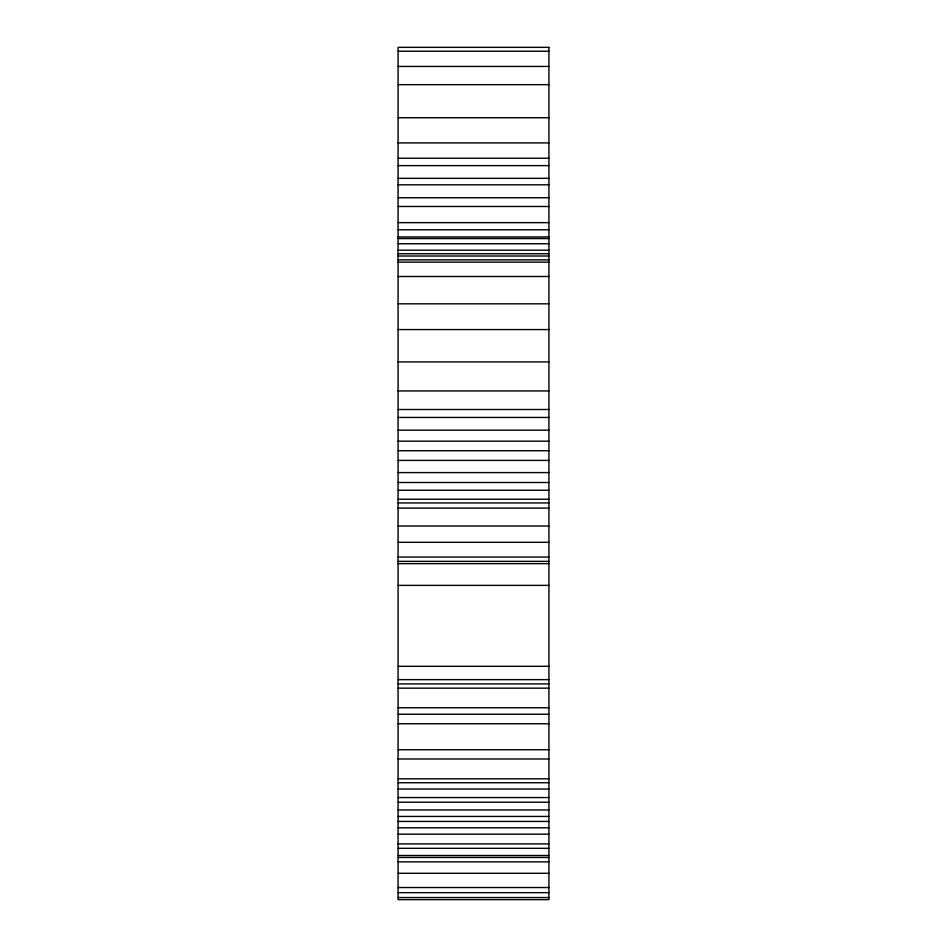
<?xml version="1.0" encoding="UTF-8"?>
<svg xmlns="http://www.w3.org/2000/svg" width="947" height="947" viewBox="0 0 947 947"><rect width="100%" height="100%" fill="white"/><g stroke="black" fill="none" stroke-linecap="round" stroke-linejoin="round"><path stroke-width="1.42" d="M398.083 51.221L548.917 51.221M398.083 66.432L548.917 66.432M398.083 84.662L548.917 84.662M398.083 117.724L548.917 117.724M398.083 142.914L548.917 142.914M398.083 158.244L548.917 158.244M398.083 165.607L548.917 165.607M398.083 178.332L548.917 178.332M398.083 184.807L548.917 184.807M398.083 197.722L548.917 197.722M398.083 206.482L548.917 206.482M398.083 222.652L548.917 222.652M398.083 229.79L548.917 229.79M398.083 236.939L548.917 236.939M398.083 238.573L548.917 238.573M398.083 243.758L548.917 243.758M398.083 250.162L548.917 250.162M398.083 253.737L548.917 253.737M398.083 256.01L548.917 256.01M398.083 259.869L548.917 259.869M398.083 262.13L548.917 262.13M398.083 276.488L548.917 276.488M398.083 303.821L548.917 303.821M398.083 329.58L548.917 329.58M398.083 361.92L548.917 361.92M398.083 390.945L548.917 390.945M398.083 409.506L548.917 409.506M398.083 417.449L548.917 417.449M398.083 430.175L548.917 430.175M398.083 441.172L548.917 441.172M398.083 450.725L548.917 450.725M398.083 460.396L548.917 460.396M398.083 472.589L548.917 472.589M398.083 482.508L548.917 482.508M398.083 490.238L548.917 490.238M398.083 499.247L548.917 499.247M398.083 502.94L548.917 502.94M398.083 508.089L548.917 508.089M398.083 526.023L548.917 526.023M398.083 542.311L548.917 542.311M398.083 557.073L548.917 557.073M398.083 561.358L548.917 561.358M398.083 563.643L548.917 563.643M398.083 585.376L548.917 585.376M398.083 666.297L548.917 666.297M398.083 679.638L548.917 679.638M398.083 683.9L548.917 683.9M398.083 688.161L548.917 688.161M398.083 707.776L548.917 707.776M398.083 714.239L548.917 714.239M398.083 723.78L548.917 723.78M398.083 749.74L548.917 749.74M398.083 758.985L548.917 758.985M398.083 778.825L548.917 778.825M398.083 782.743L548.917 782.743M398.083 789.04L548.917 789.04M398.083 797.552L548.917 797.552M398.083 802.227L548.917 802.227M398.083 809.969L548.917 809.969M398.083 816.444L548.917 816.444M398.083 821.44L548.917 821.44M398.083 827.785L548.917 827.785M398.083 834.165L548.917 834.165M398.083 843.895L548.917 843.895M398.083 848.323L548.917 848.323M398.083 855.508L548.917 855.508M398.083 857.473L548.917 857.473M398.083 861.865L548.917 861.865M398.083 873.288L548.917 873.288M398.083 887.528L548.917 887.528M398.083 892.654L548.917 892.654M398.083 897.555L548.917 897.555M548.917 47.35L398.083 47.35L398.083 899.65L548.917 899.65L548.917 47.35"/></g></svg>
